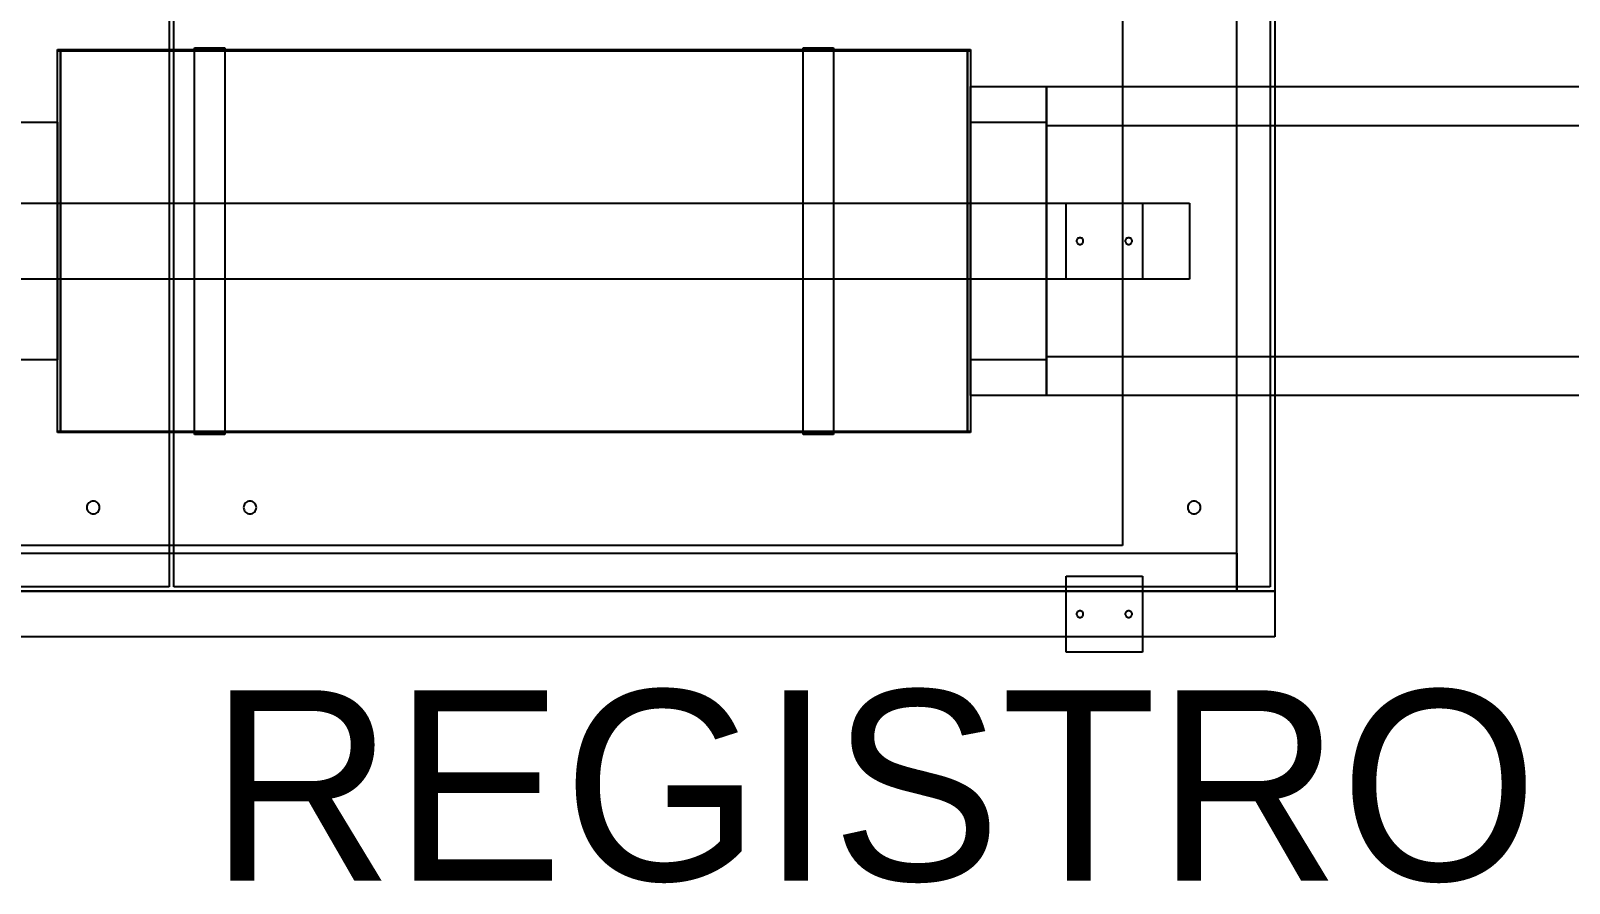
# Model space of a CAD drawing. Header units: metres. Extents: x 0.4 to 35.2, y -0.3 to 6.2.
# Drawn here: x 5.382 to 6.394, y 0.578 to 1.138 of the extents above; entities that cross this region are included whole.
import ezdxf

# ---------------------------------------------------------------- set-up
doc = ezdxf.new("R2010")
doc.units = ezdxf.units.M
doc.layers.add('P_PROPUESTO', color=5, linetype='Continuous')
doc.layers.add('TEXTOS', color=7, linetype='Continuous')

msp = doc.modelspace()

# ---------------------------------------------------------------- linework, layer by layer
at = {"layer": 'P_PROPUESTO'}
for p, q in [((6.175, 0.77), (6.175, 1.65)), ((6.2, 1.65), (6.2, 0.77)), ((5.4735, 1.647), (5.4735, 0.773)), ((5.4765, 0.773), (5.4765, 1.647)), ((6.197, 1.647), (6.197, 0.773)), ((6.1, 1.4), (6.1, 0.8)), ((5.4, 1.125), (5.4, 1.1258)), ((5.4, 1.1258), (6, 1.1258)), ((5.4, 1.1234), (5.4, 1.125)), ((5.4, 1.1226), (5.4, 1.125)), ((5.4, 1.125), (5.402, 1.125)), ((5.4, 1.1226), (5.4, 1.1234)), ((5.4, 1.1162), (5.4, 1.1226)), ((5.4, 1.1155), (5.4, 1.1226)), ((5.402, 1.1226), (5.402, 1.125)), ((5.402, 1.125), (5.998, 1.125)), ((5.402, 1.125), (5.402, 1.1226)), ((5.402, 1.1155), (5.402, 1.1226)), ((5.402, 1.1226), (5.402, 1.1155)), ((5.49, 1.1258), (5.49, 1.127)), ((5.49, 1.127), (5.51, 1.127)), ((5.49, 1.1246), (5.49, 1.1258)), ((5.49, 1.1234), (5.49, 1.1246)), ((5.49, 1.1173), (5.49, 1.1234)), ((5.51, 1.127), (5.51, 1.1258)), ((5.51, 1.1258), (5.51, 1.1246)), ((5.51, 1.1246), (5.51, 1.1234)), ((5.51, 1.1234), (5.51, 1.1173)), ((5.89, 1.1258), (5.89, 1.127)), ((5.89, 1.127), (5.91, 1.127)), ((5.89, 1.1246), (5.89, 1.1258)), ((5.89, 1.1234), (5.89, 1.1246)), ((5.89, 1.1173), (5.89, 1.1234)), ((5.91, 1.127), (5.91, 1.1258)), ((5.91, 1.1258), (5.91, 1.1246)), ((5.91, 1.1246), (5.91, 1.1234)), ((5.91, 1.1234), (5.91, 1.1173)), ((5.998, 1.125), (5.998, 1.1226)), ((5.998, 1.1226), (5.998, 1.125)), ((5.998, 1.125), (6, 1.125)), ((5.998, 1.1226), (5.998, 1.1155)), ((5.998, 1.1155), (5.998, 1.1226)), ((6, 1.1258), (6, 1.125)), ((6, 1.125), (6, 1.1234)), ((6, 1.125), (6, 1.1226)), ((6, 1.1234), (6, 1.1226)), ((6, 1.1226), (6, 1.1162)), ((6, 1.1226), (6, 1.1155)), ((5.4, 1.1155), (5.4, 1.1162)), ((5.4, 1.1046), (5.4, 1.1155)), ((5.4, 1.1039), (5.4, 1.1155)), ((5.402, 1.1039), (5.402, 1.1155)), ((5.402, 1.1155), (5.402, 1.1039)), ((5.49, 1.1162), (5.49, 1.1173)), ((5.49, 1.1056), (5.49, 1.1162)), ((5.51, 1.1173), (5.51, 1.1162)), ((5.51, 1.1162), (5.51, 1.1056)), ((5.89, 1.1162), (5.89, 1.1173)), ((5.89, 1.1056), (5.89, 1.1162)), ((5.91, 1.1173), (5.91, 1.1162)), ((5.91, 1.1162), (5.91, 1.1056)), ((5.998, 1.1155), (5.998, 1.1039)), ((5.998, 1.1039), (5.998, 1.1155)), ((6, 1.1162), (6, 1.1155)), ((6, 1.1155), (6, 1.1046)), ((6, 1.1155), (6, 1.1039)), ((5.4, 1.1039), (5.4, 1.1046)), ((5.4, 1.089), (5.4, 1.1039)), ((5.4, 1.0884), (5.4, 1.1039)), ((5.402, 1.0884), (5.402, 1.1039)), ((5.402, 1.1039), (5.402, 1.0884)), ((5.49, 1.1046), (5.49, 1.1056)), ((5.49, 1.0898), (5.49, 1.1046)), ((5.51, 1.1056), (5.51, 1.1046)), ((5.51, 1.1046), (5.51, 1.0898)), ((5.89, 1.1046), (5.89, 1.1056)), ((5.89, 1.0898), (5.89, 1.1046)), ((5.91, 1.1056), (5.91, 1.1046)), ((5.91, 1.1046), (5.91, 1.0898)), ((5.998, 1.1039), (5.998, 1.0884)), ((5.998, 1.0884), (5.998, 1.1039)), ((6, 1.1046), (6, 1.1039)), ((6, 1.1039), (6, 1.089)), ((6, 1.1039), (6, 1.0884)), ((6, 1.0996), (6, 1.1015)), ((6, 1.1015), (6.05, 1.1015)), ((6, 1.0938), (6, 1.0996)), ((6, 1.0844), (6, 1.0938)), ((6.05, 1.1015), (6.05, 1.0996)), ((6.05, 1.101), (6.05, 1.1015)), ((6.05, 1.1015), (6.9297, 1.1015)), ((6.05, 1.0996), (6.05, 1.101)), ((6.05, 1.0996), (6.05, 1.0938)), ((6.05, 1.0991), (6.05, 1.0996)), ((6.05, 1.0938), (6.05, 1.0991)), ((6.05, 1.0938), (6.05, 1.0844)), ((6.05, 1.0933), (6.05, 1.0938)), ((6.05, 1.0844), (6.05, 1.0933)), ((5.4, 1.0884), (5.4, 1.089)), ((5.4, 1.0699), (5.4, 1.0884)), ((5.4, 1.075), (5.4, 1.0884)), ((5.402, 1.0762), (5.402, 1.0884)), ((5.402, 1.0884), (5.402, 1.075)), ((5.49, 1.089), (5.49, 1.0898)), ((5.49, 1.0706), (5.49, 1.089)), ((5.51, 1.0898), (5.51, 1.089)), ((5.51, 1.089), (5.51, 1.0706)), ((5.89, 1.089), (5.89, 1.0898)), ((5.89, 1.0706), (5.89, 1.089)), ((5.91, 1.0898), (5.91, 1.089)), ((5.91, 1.089), (5.91, 1.0706)), ((5.998, 1.0884), (5.998, 1.0762)), ((5.998, 1.075), (5.998, 1.0884)), ((6, 1.089), (6, 1.0884)), ((6, 1.0884), (6, 1.0699)), ((6, 1.0884), (6, 1.075)), ((6, 1.078), (6, 1.0844)), ((6.05, 1.0844), (6.05, 1.078)), ((6.05, 1.084), (6.05, 1.0844)), ((6.05, 1.0718), (6.05, 1.084)), ((5.35, 1.078), (5.4, 1.078)), ((5.4, 1.078), (5.4, 1.0765)), ((5.4, 1.0765), (5.4, 1.075)), ((5.4, 1.075), (5.4, 1.0736)), ((5.4, 1.0736), (5.4, 1.075)), ((5.4, 1.0736), (5.4, 1.0721)), ((5.4, 1.0694), (5.4, 1.0736)), ((5.4, 1.0721), (5.4, 1.0693)), ((5.402, 1.0747), (5.402, 1.0762)), ((5.402, 1.075), (5.402, 1.0736)), ((5.402, 1.0704), (5.402, 1.0747)), ((5.402, 1.0736), (5.402, 1.0694)), ((5.998, 1.0762), (5.998, 1.0747)), ((5.998, 1.0736), (5.998, 1.075)), ((5.998, 1.0747), (5.998, 1.0704)), ((5.998, 1.0694), (5.998, 1.0736)), ((6, 1.0765), (6, 1.078)), ((6, 1.078), (6.05, 1.078)), ((6, 1.0765), (6, 1.078)), ((6, 1.075), (6, 1.0765)), ((6, 1.0721), (6, 1.0765)), ((6, 1.0736), (6, 1.075)), ((6, 1.075), (6, 1.0736)), ((6, 1.0721), (6, 1.0736)), ((6, 1.0736), (6, 1.0694)), ((6, 1.0693), (6, 1.0721)), ((6, 1.0718), (6, 1.0721)), ((6, 1.0649), (6, 1.0718)), ((6.05, 1.078), (6.05, 1.0765)), ((6.05, 1.078), (6.05, 1.0765)), ((6.05, 1.0765), (6.05, 1.075)), ((6.05, 1.0765), (6.05, 1.0721)), ((6.05, 1.075), (6.05, 1.076)), ((6.05, 1.076), (6.9298, 1.076)), ((6.05, 1.075), (6.05, 1.0736)), ((6.05, 1.0745), (6.05, 1.075)), ((6.05, 1.0736), (6.05, 1.0745)), ((6.05, 1.0736), (6.05, 1.0721)), ((6.05, 1.0702), (6.05, 1.0736)), ((6.05, 1.0721), (6.05, 1.0693)), ((6.05, 1.0721), (6.05, 1.0718)), ((6.05, 1.0718), (6.05, 1.0649)), ((6.05, 1.0714), (6.05, 1.0718)), ((5.4, 1.0694), (5.4, 1.0699)), ((5.4, 1.0481), (5.4, 1.0694)), ((5.4, 1.0693), (5.4, 1.0694)), ((5.4, 1.0693), (5.4, 1.0649)), ((5.4, 1.0624), (5.4, 1.0693)), ((5.4, 1.0649), (5.4, 1.0624)), ((5.4, 1.0624), (5.4, 1.0552)), ((5.4, 1.053), (5.4, 1.0624)), ((5.402, 1.0694), (5.402, 1.0704)), ((5.402, 1.0634), (5.402, 1.0694)), ((5.402, 1.0694), (5.402, 1.0693)), ((5.402, 1.0693), (5.402, 1.0624)), ((5.402, 1.0539), (5.402, 1.0634)), ((5.402, 1.0624), (5.402, 1.053)), ((5.49, 1.0699), (5.49, 1.0706)), ((5.49, 1.0486), (5.49, 1.0699)), ((5.51, 1.0706), (5.51, 1.0699)), ((5.51, 1.0699), (5.51, 1.0486)), ((5.89, 1.0699), (5.89, 1.0706)), ((5.89, 1.0486), (5.89, 1.0699)), ((5.91, 1.0706), (5.91, 1.0699)), ((5.91, 1.0699), (5.91, 1.0486)), ((5.998, 1.0704), (5.998, 1.0694)), ((5.998, 1.0694), (5.998, 1.0634)), ((5.998, 1.0693), (5.998, 1.0694)), ((5.998, 1.0624), (5.998, 1.0693)), ((5.998, 1.0634), (5.998, 1.0539)), ((5.998, 1.053), (5.998, 1.0624)), ((6, 1.0699), (6, 1.0694)), ((6, 1.0694), (6, 1.0481)), ((6, 1.0694), (6, 1.0693)), ((6, 1.0649), (6, 1.0693)), ((6, 1.0693), (6, 1.0624)), ((6, 1.0624), (6, 1.0649)), ((6, 1.0564), (6, 1.0649)), ((6, 1.0552), (6, 1.0624)), ((6, 1.0624), (6, 1.053)), ((6.05, 1.0564), (6.05, 1.0714)), ((6.05, 1.0693), (6.05, 1.0702)), ((6.05, 1.0693), (6.05, 1.0649)), ((6.05, 1.0632), (6.05, 1.0693)), ((6.05, 1.0649), (6.05, 1.0624)), ((6.05, 1.0649), (6.05, 1.0564)), ((6.05, 1.0624), (6.05, 1.0632)), ((6.05, 1.0624), (6.05, 1.0552)), ((6.05, 1.0537), (6.05, 1.0624)), ((5.4, 1.0552), (5.4, 1.053)), ((5.4, 1.053), (5.4, 1.0433)), ((5.4, 1.0478), (5.4, 1.053)), ((5.402, 1.0478), (5.402, 1.0539)), ((5.402, 1.053), (5.402, 1.0478)), ((5.998, 1.0539), (5.998, 1.0478)), ((5.998, 1.0478), (5.998, 1.053)), ((6, 1.0552), (6, 1.0564)), ((6, 1.053), (6, 1.0552)), ((6, 1.0433), (6, 1.0552)), ((6, 1.0433), (6, 1.053)), ((6, 1.053), (6, 1.0478)), ((6.05, 1.0564), (6.05, 1.0552)), ((6.05, 1.0561), (6.05, 1.0564)), ((6.05, 1.0388), (6.05, 1.0561)), ((6.05, 1.0552), (6.05, 1.053)), ((6.05, 1.0552), (6.05, 1.0433)), ((6.05, 1.053), (6.05, 1.0537)), ((6.05, 1.053), (6.05, 1.0433)), ((6.05, 1.0422), (6.05, 1.053)), ((5.4, 1.0478), (5.4, 1.0481)), ((5.4, 1.0245), (5.4, 1.0478)), ((5.4, 1.0417), (5.4, 1.0478)), ((5.4, 1.0433), (5.4, 1.0417)), ((5.4, 1.0417), (5.4, 1.0299)), ((5.4, 1.0287), (5.4, 1.0417)), ((5.402, 1.0423), (5.402, 1.0478)), ((5.402, 1.0478), (5.402, 1.0417)), ((5.402, 1.0292), (5.402, 1.0423)), ((5.402, 1.0417), (5.402, 1.0287)), ((5.49, 1.0481), (5.49, 1.0486)), ((5.49, 1.0248), (5.49, 1.0481)), ((5.51, 1.0486), (5.51, 1.0481)), ((5.51, 1.0481), (5.51, 1.0248)), ((5.89, 1.0481), (5.89, 1.0486)), ((5.89, 1.0248), (5.89, 1.0481)), ((5.91, 1.0486), (5.91, 1.0481)), ((5.91, 1.0481), (5.91, 1.0248)), ((5.998, 1.0478), (5.998, 1.0423)), ((5.998, 1.0417), (5.998, 1.0478)), ((5.998, 1.0423), (5.998, 1.0292)), ((5.998, 1.0287), (5.998, 1.0417)), ((6, 1.0481), (6, 1.0478)), ((6, 1.0478), (6, 1.0245)), ((6, 1.0478), (6, 1.0417)), ((6, 1.0417), (6, 1.0433)), ((6, 1.0388), (6, 1.0433)), ((6, 1.0299), (6, 1.0417)), ((6, 1.0417), (6, 1.0287)), ((6.05, 1.0433), (6.05, 1.0417)), ((6.05, 1.0433), (6.05, 1.0388)), ((6.05, 1.0417), (6.05, 1.0422)), ((6.05, 1.0417), (6.05, 1.0299)), ((6.05, 1.0291), (6.05, 1.0417)), ((6, 1.0299), (6, 1.0388)), ((6.05, 1.0388), (6.05, 1.0299)), ((6.05, 1.0387), (6.05, 1.0388)), ((6.05, 1.0198), (6.05, 1.0387)), ((4.64, 1.025), (6.144, 1.025)), ((5.4, 1.0299), (5.4, 1.0287)), ((5.4, 1.0287), (5.4, 1.0152)), ((5.4, 1.0244), (5.4, 1.0287)), ((5.4, 1.0244), (5.4, 1.0245)), ((5.4, 1), (5.4, 1.0244)), ((5.4, 1.0146), (5.4, 1.0244)), ((5.402, 1.0244), (5.402, 1.0292)), ((5.402, 1.0287), (5.402, 1.0244)), ((5.402, 1.0149), (5.402, 1.0244)), ((5.402, 1.0244), (5.402, 1.0146)), ((5.49, 1.0245), (5.49, 1.0248)), ((5.49, 1), (5.49, 1.0245)), ((5.51, 1.0248), (5.51, 1.0245)), ((5.51, 1.0245), (5.51, 1)), ((5.89, 1.0245), (5.89, 1.0248)), ((5.89, 1), (5.89, 1.0245)), ((5.91, 1.0248), (5.91, 1.0245)), ((5.91, 1.0245), (5.91, 1)), ((5.998, 1.0292), (5.998, 1.0244)), ((5.998, 1.0244), (5.998, 1.0287)), ((5.998, 1.0244), (5.998, 1.0149)), ((5.998, 1.0146), (5.998, 1.0244)), ((6, 1.0287), (6, 1.0299)), ((6, 1.0198), (6, 1.0299)), ((6, 1.0152), (6, 1.0287)), ((6, 1.0287), (6, 1.0244)), ((6, 1.0245), (6, 1.0244)), ((6, 1.0244), (6, 1)), ((6, 1.0244), (6, 1.0146)), ((6.05, 1.0299), (6.05, 1.0287)), ((6.05, 1.0299), (6.05, 1.0198)), ((6.05, 1.0287), (6.05, 1.0291)), ((6.05, 1.0287), (6.05, 1.0152)), ((6.05, 1.0148), (6.05, 1.0287)), ((6.063, 0.975), (6.063, 1.025)), ((6.063, 1.025), (6.113, 1.025)), ((6.113, 1.025), (6.113, 0.975)), ((6.144, 1.025), (6.144, 0.975)), ((5.4, 1.0152), (5.4, 1.0146)), ((5.4, 1.0146), (5.4, 1)), ((5.4, 1), (5.4, 1.0146)), ((5.402, 1), (5.402, 1.0149)), ((5.402, 1.0146), (5.402, 1)), ((5.998, 1.0149), (5.998, 1)), ((5.998, 1), (5.998, 1.0146)), ((6, 1.0152), (6, 1.0198)), ((6, 1.0146), (6, 1.0152)), ((6, 1), (6, 1.0152)), ((6, 1), (6, 1.0146)), ((6, 1.0146), (6, 1)), ((6.05, 1.0198), (6.05, 1.0152)), ((6.05, 1.0197), (6.05, 1.0198)), ((6.05, 1), (6.05, 1.0197)), ((6.05, 1.0152), (6.05, 1.0146)), ((6.05, 1.0152), (6.05, 1)), ((6.05, 1.0146), (6.05, 1.0148)), ((6.05, 1.0146), (6.05, 1)), ((6.05, 1), (6.05, 1.0146)), ((6.0702, 1.0012), (6.07, 1.0008)), ((6.0704, 1.0016), (6.0702, 1.0012)), ((6.0708, 1.0018), (6.0704, 1.0016)), ((6.0712, 1.002), (6.0708, 1.0018)), ((6.0716, 1.0022), (6.0712, 1.002)), ((6.072, 1.0022), (6.0716, 1.0022)), ((6.0724, 1.0022), (6.072, 1.0022)), ((6.0728, 1.002), (6.0724, 1.0022)), ((6.0732, 1.0018), (6.0728, 1.002)), ((6.0736, 1.0016), (6.0732, 1.0018)), ((6.0738, 1.0012), (6.0736, 1.0016)), ((6.074, 1.0008), (6.0738, 1.0012)), ((6.1022, 1.0012), (6.102, 1.0008)), ((6.1024, 1.0016), (6.1022, 1.0012)), ((6.1028, 1.0018), (6.1024, 1.0016)), ((6.1032, 1.002), (6.1028, 1.0018)), ((6.1036, 1.0022), (6.1032, 1.002)), ((6.104, 1.0022), (6.1036, 1.0022)), ((6.1044, 1.0022), (6.104, 1.0022)), ((6.1048, 1.002), (6.1044, 1.0022)), ((6.1052, 1.0018), (6.1048, 1.002)), ((6.1056, 1.0016), (6.1052, 1.0018)), ((6.1058, 1.0012), (6.1056, 1.0016)), ((6.106, 1.0008), (6.1058, 1.0012)), ((5.4, 1), (5.4, 0.9854)), ((5.4, 0.9756), (5.4, 1)), ((5.4, 0.9854), (5.4, 1)), ((5.402, 0.9851), (5.402, 1)), ((5.402, 1), (5.402, 0.9854)), ((5.49, 0.9755), (5.49, 1)), ((5.51, 1), (5.51, 0.9755)), ((5.89, 0.9755), (5.89, 1)), ((5.91, 1), (5.91, 0.9755)), ((5.998, 1), (5.998, 0.9851)), ((5.998, 0.9854), (5.998, 1)), ((6, 0.9854), (6, 1)), ((6, 0.9848), (6, 1)), ((6, 1), (6, 0.9756)), ((6, 1), (6, 0.9854)), ((6.05, 1), (6.05, 0.9854)), ((6.05, 1), (6.05, 0.9848)), ((6.05, 0.9854), (6.05, 1)), ((6.05, 0.9803), (6.05, 1)), ((6.07, 1.0008), (6.0698, 1.0004)), ((6.0698, 1.0004), (6.0698, 1)), ((6.0698, 1), (6.0698, 0.9996)), ((6.0698, 0.9996), (6.07, 0.9992)), ((6.07, 0.9992), (6.0702, 0.9988)), ((6.0702, 0.9988), (6.0704, 0.9984)), ((6.0704, 0.9984), (6.0708, 0.9982)), ((6.0708, 0.9982), (6.0712, 0.998)), ((6.0712, 0.998), (6.0716, 0.9978)), ((6.0716, 0.9978), (6.072, 0.9978)), ((6.072, 0.9978), (6.0724, 0.9978)), ((6.0724, 0.9978), (6.0728, 0.998)), ((6.0728, 0.998), (6.0732, 0.9982)), ((6.0732, 0.9982), (6.0736, 0.9984)), ((6.0736, 0.9984), (6.0738, 0.9988)), ((6.0738, 0.9988), (6.074, 0.9992)), ((6.0742, 1.0004), (6.074, 1.0008)), ((6.074, 0.9992), (6.0742, 0.9996)), ((6.0742, 1), (6.0742, 1.0004)), ((6.0742, 0.9996), (6.0742, 1)), ((6.102, 1.0008), (6.1018, 1.0004)), ((6.1018, 1.0004), (6.1018, 1)), ((6.1018, 1), (6.1018, 0.9996)), ((6.1018, 0.9996), (6.102, 0.9992)), ((6.102, 0.9992), (6.1022, 0.9988)), ((6.1022, 0.9988), (6.1024, 0.9984)), ((6.1024, 0.9984), (6.1028, 0.9982)), ((6.1028, 0.9982), (6.1032, 0.998)), ((6.1032, 0.998), (6.1036, 0.9978)), ((6.1036, 0.9978), (6.104, 0.9978)), ((6.104, 0.9978), (6.1044, 0.9978)), ((6.1044, 0.9978), (6.1048, 0.998)), ((6.1048, 0.998), (6.1052, 0.9982)), ((6.1052, 0.9982), (6.1056, 0.9984)), ((6.1056, 0.9984), (6.1058, 0.9988)), ((6.1058, 0.9988), (6.106, 0.9992)), ((6.1062, 1.0004), (6.106, 1.0008)), ((6.106, 0.9992), (6.1062, 0.9996)), ((6.1062, 1), (6.1062, 1.0004)), ((6.1062, 0.9996), (6.1062, 1)), ((5.4, 0.9854), (5.4, 0.9848)), ((5.4, 0.9756), (5.4, 0.9854)), ((5.4, 0.9848), (5.4, 0.9713)), ((5.402, 0.9854), (5.402, 0.9756)), ((5.402, 0.9756), (5.402, 0.9851)), ((5.998, 0.9756), (5.998, 0.9854)), ((5.998, 0.9851), (5.998, 0.9756)), ((6, 0.9848), (6, 0.9854)), ((6, 0.9854), (6, 0.9756)), ((6, 0.9713), (6, 0.9848)), ((6, 0.9802), (6, 0.9848)), ((6.05, 0.9854), (6.05, 0.9848)), ((6.05, 0.9852), (6.05, 0.9854)), ((6.05, 0.9713), (6.05, 0.9852)), ((6.05, 0.9848), (6.05, 0.9713)), ((6.05, 0.9848), (6.05, 0.9802)), ((6.144, 0.975), (4.64, 0.975)), ((5.4, 0.9755), (5.4, 0.9756)), ((5.4, 0.9713), (5.4, 0.9756)), ((5.4, 0.9522), (5.4, 0.9755)), ((5.4, 0.9713), (5.4, 0.9702)), ((5.4, 0.9583), (5.4, 0.9713)), ((5.402, 0.9708), (5.402, 0.9756)), ((5.402, 0.9756), (5.402, 0.9713)), ((5.402, 0.9713), (5.402, 0.9583)), ((5.402, 0.9577), (5.402, 0.9708)), ((5.49, 0.9752), (5.49, 0.9755)), ((5.49, 0.9519), (5.49, 0.9752)), ((5.51, 0.9755), (5.51, 0.9752)), ((5.51, 0.9752), (5.51, 0.9519)), ((5.89, 0.9752), (5.89, 0.9755)), ((5.89, 0.9519), (5.89, 0.9752)), ((5.91, 0.9755), (5.91, 0.9752)), ((5.91, 0.9752), (5.91, 0.9519)), ((5.998, 0.9756), (5.998, 0.9708)), ((5.998, 0.9713), (5.998, 0.9756)), ((5.998, 0.9583), (5.998, 0.9713)), ((5.998, 0.9708), (5.998, 0.9577)), ((6, 0.9702), (6, 0.9802)), ((6, 0.9756), (6, 0.9755)), ((6, 0.9756), (6, 0.9713)), ((6, 0.9755), (6, 0.9522)), ((6, 0.9702), (6, 0.9713)), ((6, 0.9713), (6, 0.9583)), ((6.05, 0.9802), (6.05, 0.9803)), ((6.05, 0.9802), (6.05, 0.9702)), ((6.05, 0.9613), (6.05, 0.9802)), ((6.05, 0.9713), (6.05, 0.9702)), ((6.05, 0.9709), (6.05, 0.9713)), ((6.05, 0.9583), (6.05, 0.9709)), ((6.113, 0.975), (6.063, 0.975)), ((5.4, 0.9702), (5.4, 0.9583)), ((6, 0.9583), (6, 0.9702)), ((6, 0.9612), (6, 0.9702)), ((6, 0.9567), (6, 0.9612)), ((6.05, 0.9702), (6.05, 0.9583)), ((6.05, 0.9702), (6.05, 0.9612)), ((6.05, 0.9612), (6.05, 0.9613)), ((6.05, 0.9612), (6.05, 0.9567)), ((6.05, 0.9439), (6.05, 0.9612)), ((5.4, 0.9583), (5.4, 0.9567)), ((5.4, 0.9522), (5.4, 0.9583)), ((5.4, 0.9567), (5.4, 0.947)), ((5.4, 0.9519), (5.4, 0.9522)), ((5.4, 0.947), (5.4, 0.9522)), ((5.4, 0.9306), (5.4, 0.9519)), ((5.402, 0.9583), (5.402, 0.9522)), ((5.402, 0.9522), (5.402, 0.9577)), ((5.402, 0.9461), (5.402, 0.9522)), ((5.402, 0.9522), (5.402, 0.947)), ((5.49, 0.9514), (5.49, 0.9519)), ((5.49, 0.9301), (5.49, 0.9514)), ((5.51, 0.9519), (5.51, 0.9514)), ((5.51, 0.9514), (5.51, 0.9301)), ((5.89, 0.9514), (5.89, 0.9519)), ((5.89, 0.9301), (5.89, 0.9514)), ((5.91, 0.9519), (5.91, 0.9514)), ((5.91, 0.9514), (5.91, 0.9301)), ((5.998, 0.9522), (5.998, 0.9583)), ((5.998, 0.9577), (5.998, 0.9522)), ((5.998, 0.9522), (5.998, 0.9461)), ((5.998, 0.947), (5.998, 0.9522)), ((6, 0.9567), (6, 0.9583)), ((6, 0.9583), (6, 0.9522)), ((6, 0.947), (6, 0.9567)), ((6, 0.9448), (6, 0.9567)), ((6, 0.9522), (6, 0.9519)), ((6, 0.9522), (6, 0.947)), ((6, 0.9519), (6, 0.9306)), ((6.05, 0.9583), (6.05, 0.9567)), ((6.05, 0.9578), (6.05, 0.9583)), ((6.05, 0.947), (6.05, 0.9578)), ((6.05, 0.9567), (6.05, 0.947)), ((6.05, 0.9567), (6.05, 0.9448)), ((5.4, 0.947), (5.4, 0.9448)), ((5.4, 0.9376), (5.4, 0.947)), ((5.4, 0.9448), (5.4, 0.9376)), ((5.402, 0.947), (5.402, 0.9376)), ((5.402, 0.9366), (5.402, 0.9461)), ((5.998, 0.9376), (5.998, 0.947)), ((5.998, 0.9461), (5.998, 0.9366)), ((6, 0.9448), (6, 0.947)), ((6, 0.947), (6, 0.9376)), ((6, 0.9376), (6, 0.9448)), ((6, 0.9436), (6, 0.9448)), ((6, 0.9351), (6, 0.9436)), ((6.05, 0.947), (6.05, 0.9448)), ((6.05, 0.9463), (6.05, 0.947)), ((6.05, 0.9376), (6.05, 0.9463)), ((6.05, 0.9448), (6.05, 0.9376)), ((6.05, 0.9448), (6.05, 0.9436)), ((6.05, 0.9436), (6.05, 0.9439)), ((6.05, 0.9436), (6.05, 0.9351)), ((6.05, 0.9286), (6.05, 0.9436)), ((5.4, 0.9376), (5.4, 0.9351)), ((5.4, 0.9307), (5.4, 0.9376)), ((5.4, 0.9351), (5.4, 0.9307)), ((5.4, 0.9307), (5.4, 0.9279)), ((5.4, 0.9306), (5.4, 0.9307)), ((5.4, 0.9301), (5.4, 0.9306)), ((5.4, 0.9264), (5.4, 0.9306)), ((5.402, 0.9376), (5.402, 0.9307)), ((5.402, 0.9306), (5.402, 0.9366)), ((5.402, 0.9307), (5.402, 0.9306)), ((5.402, 0.9296), (5.402, 0.9306)), ((5.402, 0.9306), (5.402, 0.9264)), ((5.998, 0.9307), (5.998, 0.9376)), ((5.998, 0.9366), (5.998, 0.9306)), ((5.998, 0.9306), (5.998, 0.9307)), ((5.998, 0.9306), (5.998, 0.9296)), ((5.998, 0.9264), (5.998, 0.9306)), ((6, 0.9351), (6, 0.9376)), ((6, 0.9376), (6, 0.9307)), ((6, 0.9307), (6, 0.9351)), ((6, 0.9282), (6, 0.9351)), ((6, 0.9279), (6, 0.9307)), ((6, 0.9307), (6, 0.9306)), ((6, 0.9306), (6, 0.9301)), ((6, 0.9306), (6, 0.9264)), ((6.05, 0.9376), (6.05, 0.9351)), ((6.05, 0.9368), (6.05, 0.9376)), ((6.05, 0.9307), (6.05, 0.9368)), ((6.05, 0.9351), (6.05, 0.9307)), ((6.05, 0.9351), (6.05, 0.9282)), ((6.05, 0.9307), (6.05, 0.9279)), ((6.05, 0.9298), (6.05, 0.9307)), ((5.4, 0.922), (5.35, 0.922)), ((5.4, 0.9116), (5.4, 0.9301)), ((5.4, 0.9279), (5.4, 0.9264)), ((5.4, 0.9264), (5.4, 0.925)), ((5.4, 0.925), (5.4, 0.9264)), ((5.4, 0.925), (5.4, 0.9235)), ((5.4, 0.9116), (5.4, 0.925)), ((5.4, 0.9235), (5.4, 0.922)), ((5.402, 0.9253), (5.402, 0.9296)), ((5.402, 0.9264), (5.402, 0.925)), ((5.402, 0.9238), (5.402, 0.9253)), ((5.402, 0.925), (5.402, 0.9116)), ((5.402, 0.9116), (5.402, 0.9238)), ((5.49, 0.9294), (5.49, 0.9301)), ((5.49, 0.911), (5.49, 0.9294)), ((5.51, 0.9301), (5.51, 0.9294)), ((5.51, 0.9294), (5.51, 0.911)), ((5.89, 0.9294), (5.89, 0.9301)), ((5.89, 0.911), (5.89, 0.9294)), ((5.91, 0.9301), (5.91, 0.9294)), ((5.91, 0.9294), (5.91, 0.911)), ((5.998, 0.9296), (5.998, 0.9253)), ((5.998, 0.925), (5.998, 0.9264)), ((5.998, 0.9253), (5.998, 0.9238)), ((5.998, 0.9116), (5.998, 0.925)), ((5.998, 0.9238), (5.998, 0.9116)), ((6, 0.9301), (6, 0.9116)), ((6, 0.9279), (6, 0.9282)), ((6, 0.9264), (6, 0.9279)), ((6, 0.9235), (6, 0.9279)), ((6, 0.925), (6, 0.9264)), ((6, 0.9264), (6, 0.925)), ((6, 0.9235), (6, 0.925)), ((6, 0.925), (6, 0.9116)), ((6, 0.922), (6, 0.9235)), ((6, 0.922), (6, 0.9235)), ((6.05, 0.922), (6, 0.922)), ((6, 0.9156), (6, 0.922)), ((6.05, 0.9264), (6.05, 0.9298)), ((6.05, 0.9282), (6.05, 0.9286)), ((6.05, 0.9282), (6.05, 0.9279)), ((6.05, 0.916), (6.05, 0.9282)), ((6.05, 0.9279), (6.05, 0.9264)), ((6.05, 0.9279), (6.05, 0.9235)), ((6.05, 0.9264), (6.05, 0.925)), ((6.05, 0.9255), (6.05, 0.9264)), ((6.05, 0.925), (6.05, 0.9255)), ((6.05, 0.925), (6.05, 0.9235)), ((6.05, 0.924), (6.05, 0.925)), ((6.9302, 0.924), (6.05, 0.924)), ((6.05, 0.9235), (6.05, 0.922)), ((6.05, 0.9235), (6.05, 0.922)), ((6.05, 0.922), (6.05, 0.9156)), ((5.4, 0.911), (5.4, 0.9116)), ((5.4, 0.8961), (5.4, 0.9116)), ((5.4, 0.8961), (5.4, 0.911)), ((5.402, 0.8961), (5.402, 0.9116)), ((5.402, 0.9116), (5.402, 0.8961)), ((5.49, 0.9102), (5.49, 0.911)), ((5.49, 0.8954), (5.49, 0.9102)), ((5.51, 0.911), (5.51, 0.9102)), ((5.51, 0.9102), (5.51, 0.8954)), ((5.89, 0.9102), (5.89, 0.911)), ((5.89, 0.8954), (5.89, 0.9102)), ((5.91, 0.911), (5.91, 0.9102)), ((5.91, 0.9102), (5.91, 0.8954)), ((5.998, 0.9116), (5.998, 0.8961)), ((5.998, 0.8961), (5.998, 0.9116)), ((6, 0.9062), (6, 0.9156)), ((6, 0.9116), (6, 0.911)), ((6, 0.9116), (6, 0.8961)), ((6, 0.911), (6, 0.8961)), ((6.05, 0.9156), (6.05, 0.916)), ((6.05, 0.9156), (6.05, 0.9062)), ((6.05, 0.9067), (6.05, 0.9156)), ((6, 0.9004), (6, 0.9062)), ((6, 0.8985), (6, 0.9004)), ((6.05, 0.9062), (6.05, 0.9067)), ((6.05, 0.9062), (6.05, 0.9004)), ((6.05, 0.9009), (6.05, 0.9062)), ((6.05, 0.9004), (6.05, 0.9009)), ((6.05, 0.9004), (6.05, 0.8985)), ((6.05, 0.899), (6.05, 0.9004)), ((5.4, 0.8954), (5.4, 0.8961)), ((5.4, 0.8845), (5.4, 0.8961)), ((5.4, 0.8845), (5.4, 0.8954)), ((5.402, 0.8845), (5.402, 0.8961)), ((5.402, 0.8961), (5.402, 0.8845)), ((5.49, 0.8944), (5.49, 0.8954)), ((5.49, 0.8838), (5.49, 0.8944)), ((5.51, 0.8954), (5.51, 0.8944)), ((5.51, 0.8944), (5.51, 0.8838)), ((5.89, 0.8944), (5.89, 0.8954)), ((5.89, 0.8838), (5.89, 0.8944)), ((5.91, 0.8954), (5.91, 0.8944)), ((5.91, 0.8944), (5.91, 0.8838)), ((5.998, 0.8961), (5.998, 0.8845)), ((5.998, 0.8845), (5.998, 0.8961)), ((6.05, 0.8985), (6, 0.8985)), ((6, 0.8961), (6, 0.8954)), ((6, 0.8961), (6, 0.8845)), ((6, 0.8954), (6, 0.8845)), ((6.05, 0.8985), (6.05, 0.899)), ((6.9303, 0.8985), (6.05, 0.8985)), ((5.4, 0.8838), (5.4, 0.8845)), ((5.4, 0.8774), (5.4, 0.8845)), ((5.4, 0.8774), (5.4, 0.8838)), ((5.402, 0.8774), (5.402, 0.8845)), ((5.402, 0.8845), (5.402, 0.8774)), ((5.49, 0.8827), (5.49, 0.8838)), ((5.49, 0.8766), (5.49, 0.8827)), ((5.51, 0.8838), (5.51, 0.8827)), ((5.51, 0.8827), (5.51, 0.8766)), ((5.89, 0.8827), (5.89, 0.8838)), ((5.89, 0.8766), (5.89, 0.8827)), ((5.91, 0.8838), (5.91, 0.8827)), ((5.91, 0.8827), (5.91, 0.8766)), ((5.998, 0.8845), (5.998, 0.8774)), ((5.998, 0.8774), (5.998, 0.8845)), ((6, 0.8845), (6, 0.8838)), ((6, 0.8845), (6, 0.8774)), ((6, 0.8838), (6, 0.8774)), ((5.4, 0.8766), (5.4, 0.8774)), ((5.4, 0.875), (5.4, 0.8774)), ((5.4, 0.875), (5.4, 0.8766)), ((5.4, 0.8742), (5.4, 0.875)), ((5.402, 0.875), (5.4, 0.875)), ((6, 0.8742), (5.4, 0.8742)), ((5.402, 0.875), (5.402, 0.8774)), ((5.402, 0.8774), (5.402, 0.875)), ((5.998, 0.875), (5.402, 0.875)), ((5.49, 0.8754), (5.49, 0.8766)), ((5.49, 0.8742), (5.49, 0.8754)), ((5.49, 0.873), (5.49, 0.8742)), ((5.51, 0.873), (5.49, 0.873)), ((5.51, 0.8766), (5.51, 0.8754)), ((5.51, 0.8754), (5.51, 0.8742)), ((5.51, 0.8742), (5.51, 0.873)), ((5.89, 0.8754), (5.89, 0.8766)), ((5.89, 0.8742), (5.89, 0.8754)), ((5.89, 0.873), (5.89, 0.8742)), ((5.91, 0.873), (5.89, 0.873)), ((5.91, 0.8766), (5.91, 0.8754)), ((5.91, 0.8754), (5.91, 0.8742)), ((5.91, 0.8742), (5.91, 0.873)), ((5.998, 0.8774), (5.998, 0.875)), ((5.998, 0.875), (5.998, 0.8774)), ((6, 0.875), (5.998, 0.875)), ((6, 0.8774), (6, 0.8766)), ((6, 0.8774), (6, 0.875)), ((6, 0.8766), (6, 0.875)), ((6, 0.875), (6, 0.8742)), ((5.4227, 0.8291), (5.4219, 0.8289)), ((5.4235, 0.8292), (5.4227, 0.8291)), ((5.4243, 0.8291), (5.4235, 0.8292)), ((5.4251, 0.8289), (5.4243, 0.8291)), ((5.5257, 0.8291), (5.5249, 0.8289)), ((5.5265, 0.8292), (5.5257, 0.8291)), ((5.5273, 0.8291), (5.5265, 0.8292)), ((5.5281, 0.8289), (5.5273, 0.8291)), ((6.1462, 0.8291), (6.1454, 0.8289)), ((6.147, 0.8292), (6.1462, 0.8291)), ((6.1478, 0.8291), (6.147, 0.8292)), ((6.1486, 0.8289), (6.1478, 0.8291)), ((5.4194, 0.8258), (5.4193, 0.825)), ((5.4193, 0.825), (5.4194, 0.8242)), ((5.4196, 0.8266), (5.4194, 0.8258)), ((5.4194, 0.8242), (5.4196, 0.8234)), ((5.42, 0.8273), (5.4196, 0.8266)), ((5.4196, 0.8234), (5.42, 0.8227)), ((5.4205, 0.828), (5.42, 0.8273)), ((5.42, 0.8227), (5.4205, 0.822)), ((5.4212, 0.8285), (5.4205, 0.828)), ((5.4205, 0.822), (5.4212, 0.8215)), ((5.4219, 0.8289), (5.4212, 0.8285)), ((5.4212, 0.8215), (5.4219, 0.8211)), ((5.4219, 0.8211), (5.4227, 0.8209)), ((5.4227, 0.8209), (5.4235, 0.8208)), ((5.4235, 0.8208), (5.4243, 0.8209)), ((5.4243, 0.8209), (5.4251, 0.8211)), ((5.4258, 0.8285), (5.4251, 0.8289)), ((5.4251, 0.8211), (5.4258, 0.8215)), ((5.4265, 0.828), (5.4258, 0.8285)), ((5.4258, 0.8215), (5.4265, 0.822)), ((5.427, 0.8273), (5.4265, 0.828)), ((5.4265, 0.822), (5.427, 0.8227)), ((5.4274, 0.8266), (5.427, 0.8273)), ((5.427, 0.8227), (5.4274, 0.8234)), ((5.4276, 0.8258), (5.4274, 0.8266)), ((5.4274, 0.8234), (5.4276, 0.8242)), ((5.4277, 0.825), (5.4276, 0.8258)), ((5.4276, 0.8242), (5.4277, 0.825)), ((5.5224, 0.8258), (5.5223, 0.825)), ((5.5223, 0.825), (5.5224, 0.8242)), ((5.5226, 0.8266), (5.5224, 0.8258)), ((5.5224, 0.8242), (5.5226, 0.8234)), ((5.523, 0.8273), (5.5226, 0.8266)), ((5.5226, 0.8234), (5.523, 0.8227)), ((5.5235, 0.828), (5.523, 0.8273)), ((5.523, 0.8227), (5.5235, 0.822)), ((5.5242, 0.8285), (5.5235, 0.828)), ((5.5235, 0.822), (5.5242, 0.8215)), ((5.5249, 0.8289), (5.5242, 0.8285)), ((5.5242, 0.8215), (5.5249, 0.8211)), ((5.5249, 0.8211), (5.5257, 0.8209)), ((5.5257, 0.8209), (5.5265, 0.8208)), ((5.5265, 0.8208), (5.5273, 0.8209)), ((5.5273, 0.8209), (5.5281, 0.8211)), ((5.5288, 0.8285), (5.5281, 0.8289)), ((5.5281, 0.8211), (5.5288, 0.8215)), ((5.5295, 0.828), (5.5288, 0.8285)), ((5.5288, 0.8215), (5.5295, 0.822)), ((5.53, 0.8273), (5.5295, 0.828)), ((5.5295, 0.822), (5.53, 0.8227)), ((5.5304, 0.8266), (5.53, 0.8273)), ((5.53, 0.8227), (5.5304, 0.8234)), ((5.5306, 0.8258), (5.5304, 0.8266)), ((5.5304, 0.8234), (5.5306, 0.8242)), ((5.5307, 0.825), (5.5306, 0.8258)), ((5.5306, 0.8242), (5.5307, 0.825)), ((6.1429, 0.8258), (6.1428, 0.825)), ((6.1428, 0.825), (6.1429, 0.8242)), ((6.1431, 0.8266), (6.1429, 0.8258)), ((6.1429, 0.8242), (6.1431, 0.8234)), ((6.1435, 0.8273), (6.1431, 0.8266)), ((6.1431, 0.8234), (6.1435, 0.8227)), ((6.144, 0.828), (6.1435, 0.8273)), ((6.1435, 0.8227), (6.144, 0.822)), ((6.1447, 0.8285), (6.144, 0.828)), ((6.144, 0.822), (6.1447, 0.8215)), ((6.1454, 0.8289), (6.1447, 0.8285)), ((6.1447, 0.8215), (6.1454, 0.8211)), ((6.1454, 0.8211), (6.1462, 0.8209)), ((6.1462, 0.8209), (6.147, 0.8208)), ((6.147, 0.8208), (6.1478, 0.8209)), ((6.1478, 0.8209), (6.1486, 0.8211)), ((6.1493, 0.8285), (6.1486, 0.8289)), ((6.1486, 0.8211), (6.1493, 0.8215)), ((6.15, 0.828), (6.1493, 0.8285)), ((6.1493, 0.8215), (6.15, 0.822)), ((6.1505, 0.8273), (6.15, 0.828)), ((6.15, 0.822), (6.1505, 0.8227)), ((6.1509, 0.8266), (6.1505, 0.8273)), ((6.1505, 0.8227), (6.1509, 0.8234)), ((6.1511, 0.8258), (6.1509, 0.8266)), ((6.1509, 0.8234), (6.1511, 0.8242)), ((6.1512, 0.825), (6.1511, 0.8258)), ((6.1511, 0.8242), (6.1512, 0.825)), ((6.1, 0.8), (4.9, 0.8)), ((4.775, 0.795), (6.175, 0.795)), ((6.175, 0.795), (6.175, 0.77)), ((6.063, 0.73), (6.063, 0.78)), ((6.063, 0.78), (6.113, 0.78)), ((6.113, 0.78), (6.113, 0.73)), ((4.75, 0.77), (6.2, 0.77)), ((5.4735, 0.773), (4.753, 0.773)), ((6.175, 0.77), (4.775, 0.77)), ((6.197, 0.773), (5.4765, 0.773)), ((6.2, 0.77), (6.175, 0.77)), ((6.2, 0.77), (6.2, 0.74)), ((6.07, 0.7558), (6.0698, 0.7554)), ((6.0698, 0.7554), (6.0698, 0.755)), ((6.0698, 0.755), (6.0698, 0.7546)), ((6.0698, 0.7546), (6.07, 0.7542)), ((6.0702, 0.7562), (6.07, 0.7558)), ((6.07, 0.7542), (6.0702, 0.7538)), ((6.0704, 0.7566), (6.0702, 0.7562)), ((6.0702, 0.7538), (6.0704, 0.7534)), ((6.0708, 0.7568), (6.0704, 0.7566)), ((6.0704, 0.7534), (6.0708, 0.7532)), ((6.0712, 0.757), (6.0708, 0.7568)), ((6.0708, 0.7532), (6.0712, 0.753)), ((6.0716, 0.7572), (6.0712, 0.757)), ((6.0712, 0.753), (6.0716, 0.7528)), ((6.072, 0.7572), (6.0716, 0.7572)), ((6.0716, 0.7528), (6.072, 0.7528)), ((6.0724, 0.7572), (6.072, 0.7572)), ((6.072, 0.7528), (6.0724, 0.7528)), ((6.0728, 0.757), (6.0724, 0.7572)), ((6.0724, 0.7528), (6.0728, 0.753)), ((6.0732, 0.7568), (6.0728, 0.757)), ((6.0728, 0.753), (6.0732, 0.7532)), ((6.0736, 0.7566), (6.0732, 0.7568)), ((6.0732, 0.7532), (6.0736, 0.7534)), ((6.0738, 0.7562), (6.0736, 0.7566)), ((6.0736, 0.7534), (6.0738, 0.7538)), ((6.074, 0.7558), (6.0738, 0.7562)), ((6.0738, 0.7538), (6.074, 0.7542)), ((6.0742, 0.7554), (6.074, 0.7558)), ((6.074, 0.7542), (6.0742, 0.7546)), ((6.0742, 0.755), (6.0742, 0.7554)), ((6.0742, 0.7546), (6.0742, 0.755)), ((6.102, 0.7558), (6.1018, 0.7554)), ((6.1018, 0.7554), (6.1018, 0.755)), ((6.1018, 0.755), (6.1018, 0.7546)), ((6.1018, 0.7546), (6.102, 0.7542)), ((6.1022, 0.7562), (6.102, 0.7558)), ((6.102, 0.7542), (6.1022, 0.7538)), ((6.1024, 0.7566), (6.1022, 0.7562)), ((6.1022, 0.7538), (6.1024, 0.7534)), ((6.1028, 0.7568), (6.1024, 0.7566)), ((6.1024, 0.7534), (6.1028, 0.7532)), ((6.1032, 0.757), (6.1028, 0.7568)), ((6.1028, 0.7532), (6.1032, 0.753)), ((6.1036, 0.7572), (6.1032, 0.757)), ((6.1032, 0.753), (6.1036, 0.7528)), ((6.104, 0.7572), (6.1036, 0.7572)), ((6.1036, 0.7528), (6.104, 0.7528)), ((6.1044, 0.7572), (6.104, 0.7572)), ((6.104, 0.7528), (6.1044, 0.7528)), ((6.1048, 0.757), (6.1044, 0.7572)), ((6.1044, 0.7528), (6.1048, 0.753)), ((6.1052, 0.7568), (6.1048, 0.757)), ((6.1048, 0.753), (6.1052, 0.7532)), ((6.1056, 0.7566), (6.1052, 0.7568)), ((6.1052, 0.7532), (6.1056, 0.7534)), ((6.1058, 0.7562), (6.1056, 0.7566)), ((6.1056, 0.7534), (6.1058, 0.7538)), ((6.106, 0.7558), (6.1058, 0.7562)), ((6.1058, 0.7538), (6.106, 0.7542)), ((6.1062, 0.7554), (6.106, 0.7558)), ((6.106, 0.7542), (6.1062, 0.7546)), ((6.1062, 0.755), (6.1062, 0.7554)), ((6.1062, 0.7546), (6.1062, 0.755)), ((6.2, 0.74), (4.75, 0.74)), ((6.113, 0.73), (6.063, 0.73))]:
    msp.add_line(p, q, dxfattribs=at)

# ---------------------------------------------------------------- texts
at = {"layer": 'TEXTOS'}
msp.add_text('REGISTRO', height=0.125, dxfattribs=at).set_placement((5.5, 0.58))

doc.saveas('drawing.dxf')
